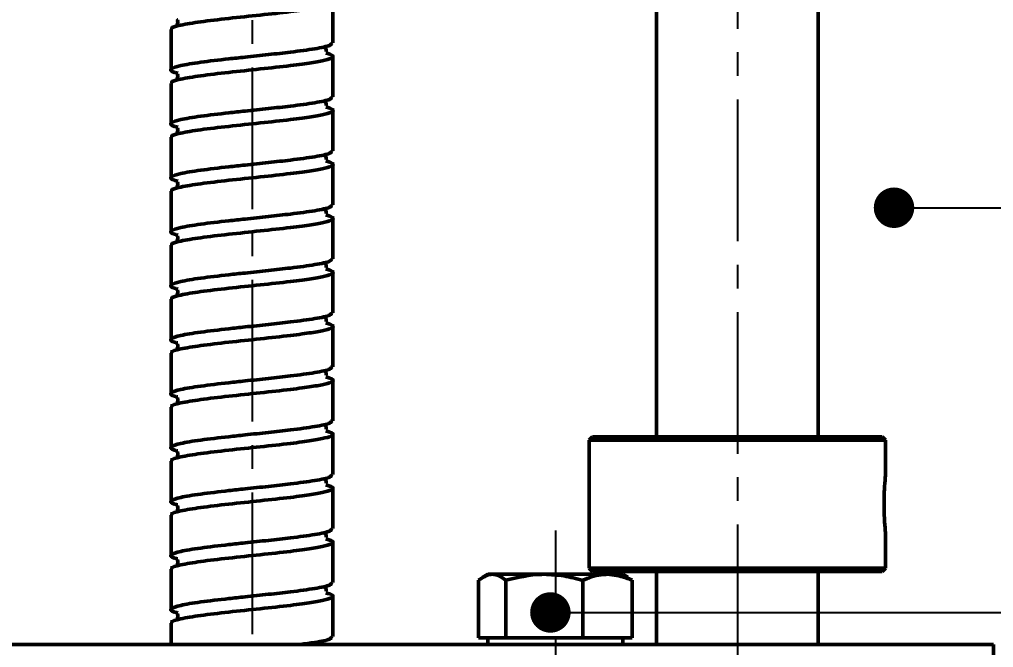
# Model space of a CAD drawing. Header units: millimetres. Extents: x -190 to 12889, y -227 to 3957.
# Drawn here: x 2079.9 to 2152.2, y 1987.8 to 2034.4 of the extents above; entities that cross this region are included whole.
import ezdxf
from ezdxf import colors
from ezdxf.entities.mleader import LeaderData, LeaderLine
from ezdxf.math import Vec2, Vec3

# ---------------------------------------------------------------- set-up
doc = ezdxf.new("R2010")
doc.units = ezdxf.units.MM
doc.header["$LTSCALE"] = 0.7
doc.header["$PDMODE"] = 35
doc.header["$PDSIZE"] = -4
doc.linetypes.add('CENTER2', pattern=[1.125, 0.75, -0.125, 0.125, -0.125])
doc.layers.get('0').update_dxf_attribs({"color": 255})
for name, color, linetype, lineweight in [('AM_5', 10, 'Continuous', 25), ('CON', 7, 'Continuous', 50), ('DIM', 94, 'Continuous', 25)]:
    doc.layers.add(name, color=color, linetype=linetype, lineweight=lineweight)
doc.styles.add('TCVN-7284', font='tcvn+7284-2003r.ttf')
doc.styles.add('TCVN7824', font='tcvn+7284-2003r.ttf', dxfattribs={"height": 3.5})
doc.dimstyles.new('TCVN_ISO-25_RadiusDia', dxfattribs={"dimtxt": 2.5, "dimasz": 2.5, "dimexe": 2, "dimexo": 0, "dimgap": 1, "dimtad": 1, "dimtoh": 1, "dimtxsty": 'TCVN-7284', "dimblk": 'Arrow', "dimcen": 0, "dimclrd": 256, "dimclre": 256, "dimclrt": 256, "dimadec": 0, "dimazin": 0, "dimtfac": 1, "dimtofl": 0, "dimtmove": 1, "dimatfit": 0, "dimldrblk": 'Arrow', "dimfxl": 1, "dimlwd": -1, "dimlwe": -1, "dimarcsym": 0})

# ---------------------------------------------------------------- blocks, each defined once
blk = doc.blocks.new('Arrow')
at = {"layer": 'DIM'}
blk.add_solid([(-1, 0.268), (-1, -0.268), (0, 0)], dxfattribs=at)
blk = doc.blocks.new('*D866')
at = {"layer": 'Defpoints', "color": 0, "ltscale": 0.2, "transparency": 16777216}
for p in [(2084.859, 2135.469), (2019.083, 2003.469), (2071.909, 2003.469)]:
    blk.add_point(p, dxfattribs=at)
at = {"layer": 'DIM', "ltscale": 0.2, "transparency": 16777216}
for p, q in [((2084.859, 2135.469), (2015.083, 2135.469)), ((2019.083, 2130.469), (2019.083, 2008.469)), ((2071.909, 2003.469), (2015.083, 2003.469))]:
    blk.add_line(p, q, dxfattribs=at)
at = {"layer": 'DIM', "ltscale": 0.2, "transparency": 16777216, "xscale": 5.000000000000284, "yscale": 5.000000000000284, "zscale": 5.000000000000284}
for p, rotation in [((2019.083, 2135.469), 90), ((2019.083, 2003.469), 270)]:
    blk.add_blockref('Arrow', p, dxfattribs=dict(at, rotation=rotation))
at = {"layer": 'DIM', "ltscale": 0.2, "transparency": 16777216, "insert": (2014.583, 2069.469), "char_height": 5, "attachment_point": 5, "rotation": 90, "style": 'TCVN-7284'}
blk.add_mtext('132', dxfattribs=at)
blk = doc.blocks.new('_Dot')
at = {"color": 0, "linetype": 'ByBlock', "lineweight": -2}
blk.add_line((-0.5, 0), (-1, 0), dxfattribs=at)
at = {"color": 0, "linetype": 'ByBlock', "const_width": 0.5}
blk.add_lwpolyline([(-0.25, 0, 1), (0.25, 0, 1)], format="xyb", close=True, dxfattribs=at)
blk = doc.blocks.new('*U847')
at = {"layer": 'AM_5', "color": 0, "linetype": 'CENTER2', "ltscale": 20, "transparency": 16777216}
blk.add_line((0, 40.139), (0, -158.428), dxfattribs=at)
blk = doc.blocks.new('*U859')
at = {"layer": 'AM_5', "color": 0, "linetype": 'CENTER2', "ltscale": 10, "transparency": 16777216}
blk.add_line((0, 26.807), (0, -6.35), dxfattribs=at)
blk = doc.blocks.new('*U849')
at = {"layer": 'AM_5', "color": 0, "linetype": 'CENTER2', "ltscale": 20, "transparency": 16777216}
blk.add_line((0, 103.936), (0, -85.115), dxfattribs=at)

msp = doc.modelspace()

# ---------------------------------------------------------------- linework, layer by layer
at = {"color": 7, "linetype": 'Continuous', "lineweight": 25}
msp.add_arc((2122.9881, 1998.4698), 21.125, 356.678934, 3.269753, dxfattribs=at)
at = {"layer": 'CON', "color": 7, "linetype": 'Continuous'}
for p, q in [((2127.1588, 2062.0693), (2127.1588, 2003.4693)), ((2139.1588, 2003.4693), (2139.1588, 2062.0693)), ((2103.1588, 2032.6555), (2103.1588, 2035.6555)), ((2091.1588, 2033.6555), (2091.1588, 2030.6555)), ((2103.1588, 2028.6555), (2103.1588, 2031.6555)), ((2091.1588, 2029.6555), (2091.1588, 2026.6555)), ((2103.1588, 2024.6555), (2103.1588, 2027.6555)), ((2091.1588, 2025.6555), (2091.1588, 2022.6555)), ((2103.1588, 2020.6555), (2103.1588, 2023.6555)), ((2091.1588, 2021.6555), (2091.1588, 2018.6555)), ((2103.1588, 2016.6555), (2103.1588, 2019.6555)), ((2091.1588, 2017.6555), (2091.1588, 2014.6555)), ((2103.1588, 2012.6555), (2103.1588, 2015.6555)), ((2091.1588, 2013.6555), (2091.1588, 2010.6555)), ((2103.1588, 2008.6555), (2103.1588, 2011.6555)), ((2091.1588, 2009.6555), (2091.1588, 2006.6555)), ((2103.1588, 2004.6555), (2103.1588, 2007.6555)), ((2091.1588, 2005.6555), (2091.1588, 2002.6555)), ((2103.1588, 2000.6555), (2103.1588, 2003.6555)), ((2122.4088, 2003.4693), (2122.1588, 2003.2193)), ((2143.9088, 2003.4693), (2122.4088, 2003.4693)), ((2144.1588, 2003.2193), (2143.9088, 2003.4693)), ((2122.1588, 2003.2193), (2122.1588, 1993.7193)), ((2122.1588, 2003.2193), (2144.1588, 2003.2193)), ((2144.1588, 2000.9658), (2144.1588, 2003.2193)), ((2091.1588, 2001.6555), (2091.1588, 1998.6555)), ((2103.1588, 1996.6555), (2103.1588, 1999.6555)), ((2091.1588, 1997.6555), (2091.1588, 1994.6555)), ((2103.1588, 1992.6555), (2103.1588, 1995.6555)), ((2144.1588, 1993.7193), (2144.1588, 1995.9695)), ((2091.1588, 1993.6555), (2091.1588, 1990.6555)), ((2122.1588, 1993.7193), (2122.4088, 1993.4693)), ((2144.1588, 1993.7193), (2122.1588, 1993.7193)), ((2122.4088, 1993.4693), (2143.9088, 1993.4693)), ((2127.1588, 1993.4693), (2127.1588, 1988.0693)), ((2139.1588, 1988.0693), (2139.1588, 1993.4693)), ((2143.9088, 1993.4693), (2144.1588, 1993.7193)), ((2113.9636, 1988.5693), (2113.9636, 1992.8227)), ((2114.6588, 1993.2693), (2114.2822, 1993.0519)), ((2114.6588, 1993.2693), (2114.977, 1993.2693)), ((2114.977, 1993.2693), (2118.8381, 1993.2693)), ((2115.9905, 1988.5693), (2115.9905, 1992.8227)), ((2118.8381, 1993.2693), (2123.5198, 1993.2693)), ((2121.6857, 1988.5693), (2121.6857, 1992.8227)), ((2123.5198, 1993.2693), (2124.6588, 1993.2693)), ((2125.0353, 1993.0519), (2124.6588, 1993.2693)), ((2124.9996, 1992.9899), (2125.354, 1992.8227)), ((2125.354, 1988.5693), (2125.354, 1992.8227)), ((2103.1588, 1988.6555), (2103.1588, 1991.6555)), ((2091.1588, 1989.6555), (2091.1588, 1988.0693)), ((2113.9636, 1988.5693), (2114.977, 1988.5693)), ((2114.6588, 1988.5693), (2114.6588, 1988.0693)), ((2114.977, 1988.5693), (2115.9905, 1988.5693)), ((2115.9905, 1988.5693), (2118.8381, 1988.5693)), ((2118.8381, 1988.5693), (2121.6857, 1988.5693)), ((2121.6857, 1988.5693), (2123.5198, 1988.5693)), ((2123.5198, 1988.5693), (2125.354, 1988.5693)), ((2124.6588, 1988.0693), (2124.6588, 1988.5693)), ((2042.1588, 1988.0693), (2152.1588, 1988.0693)), ((2152.1588, 1988.0693), (2152.1588, 1978.0693))]:
    msp.add_line(p, q, dxfattribs=at)
for points, knots in [([(2091.2472, 2033.6555), (2091.2209, 2033.6772), (2091.093, 2033.7823), (2091.7849, 2033.9693), (2093.256, 2034.2182), (2095.3948, 2034.4693), (2097.7817, 2034.7207), (2099.6579, 2034.9228), (2101.1115, 2035.1089), (2102.2021, 2035.2737), (2103.0571, 2035.4875), (2103.325, 2035.6978), (2102.8345, 2035.8411), (2102.6285, 2035.9013)], [0, 0, 0, 0, 0.0287778, 0.1398438, 0.2509098, 0.3622979, 0.4736861, 0.5847521, 0.6341894, 0.7208894, 0.807893, 0.9192811, 1, 1, 1, 1]), ([(2091.6516, 2034.3615), (2091.6454, 2034.3619), (2091.6084, 2034.3647), (2091.7221, 2034.1891), (2091.5499, 2033.9471), (2091.6492, 2033.9666), (2091.6616, 2033.9691)], [0, 0, 0, 0, 0.0599513, 0.3578022, 0.9200699, 1, 1, 1, 1]), ([(2091.6544, 2030.4138), (2091.5683, 2030.4323), (2091.0928, 2030.5345), (2091.0779, 2030.7205), (2091.7282, 2030.9694), (2093.2703, 2031.2178), (2095.0573, 2031.4305), (2096.8068, 2031.617), (2098.3927, 2031.7856), (2100.24, 2031.9906), (2101.9109, 2032.2182), (2103.0237, 2032.4478), (2103.0564, 2032.5935), (2103.0703, 2032.6555)], [0, 0, 0, 0, 0.0246942, 0.1363265, 0.247636, 0.3589455, 0.4705778, 0.5291054, 0.611809, 0.6942668, 0.8055762, 0.9172086, 1, 1, 1, 1]), ([(2091.2472, 2029.6555), (2091.2209, 2029.6772), (2091.093, 2029.7823), (2091.7849, 2029.9693), (2093.256, 2030.2182), (2095.3948, 2030.4693), (2097.7817, 2030.7207), (2099.6579, 2030.9228), (2101.1115, 2031.1089), (2102.2021, 2031.2737), (2103.0571, 2031.4875), (2103.325, 2031.6978), (2102.8345, 2031.8411), (2102.6285, 2031.9013)], [0, 0, 0, 0, 0.0287778, 0.1398438, 0.2509098, 0.3622979, 0.4736861, 0.5847521, 0.6341894, 0.7208894, 0.807893, 0.9192811, 1, 1, 1, 1]), ([(2102.6348, 2031.9973), (2102.6501, 2032.0084), (2102.6927, 2032.0393), (2102.6425, 2032.2915), (2102.5565, 2032.3102), (2102.5527, 2032.311)], [0, 0, 0, 0, 0.3497734, 0.9712388, 1, 1, 1, 1]), ([(2091.6516, 2030.3615), (2091.6454, 2030.3619), (2091.6084, 2030.3647), (2091.7221, 2030.1891), (2091.5499, 2029.9471), (2091.6492, 2029.9666), (2091.6616, 2029.9691)], [0, 0, 0, 0, 0.0599513, 0.3578022, 0.9200699, 1, 1, 1, 1]), ([(2091.6544, 2026.4138), (2091.5683, 2026.4323), (2091.0928, 2026.5345), (2091.0779, 2026.7205), (2091.7282, 2026.9694), (2093.2703, 2027.2178), (2095.0573, 2027.4305), (2096.8068, 2027.617), (2098.3927, 2027.7856), (2100.24, 2027.9906), (2101.9109, 2028.2182), (2103.0237, 2028.4478), (2103.0564, 2028.5935), (2103.0703, 2028.6555)], [0, 0, 0, 0, 0.0246942, 0.1363265, 0.247636, 0.3589455, 0.4705778, 0.5291054, 0.611809, 0.6942668, 0.8055762, 0.9172086, 1, 1, 1, 1]), ([(2102.6348, 2027.9973), (2102.6501, 2028.0084), (2102.6927, 2028.0393), (2102.6425, 2028.2915), (2102.5565, 2028.3102), (2102.5527, 2028.311)], [0, 0, 0, 0, 0.3497734, 0.9712388, 1, 1, 1, 1]), ([(2091.2472, 2025.6555), (2091.2209, 2025.6772), (2091.093, 2025.7823), (2091.7849, 2025.9693), (2093.256, 2026.2182), (2095.3948, 2026.4693), (2097.7817, 2026.7207), (2099.6579, 2026.9228), (2101.1115, 2027.1089), (2102.2021, 2027.2737), (2103.0571, 2027.4875), (2103.325, 2027.6978), (2102.8345, 2027.8411), (2102.6285, 2027.9013)], [0, 0, 0, 0, 0.0287778, 0.1398438, 0.2509098, 0.3622979, 0.4736861, 0.5847521, 0.6341894, 0.7208894, 0.807893, 0.9192811, 1, 1, 1, 1]), ([(2091.6516, 2026.3615), (2091.6454, 2026.3619), (2091.6084, 2026.3647), (2091.7221, 2026.1891), (2091.5499, 2025.9471), (2091.6492, 2025.9666), (2091.6616, 2025.9691)], [0, 0, 0, 0, 0.0599513, 0.3578022, 0.9200699, 1, 1, 1, 1]), ([(2091.6544, 2022.4138), (2091.5683, 2022.4323), (2091.0928, 2022.5345), (2091.0779, 2022.7205), (2091.7282, 2022.9694), (2093.2703, 2023.2178), (2095.0573, 2023.4305), (2096.8068, 2023.617), (2098.3927, 2023.7856), (2100.24, 2023.9906), (2101.9109, 2024.2182), (2103.0237, 2024.4478), (2103.0564, 2024.5935), (2103.0703, 2024.6555)], [0, 0, 0, 0, 0.0246942, 0.1363265, 0.247636, 0.3589455, 0.4705778, 0.5291054, 0.611809, 0.6942668, 0.8055762, 0.9172086, 1, 1, 1, 1]), ([(2091.2472, 2021.6555), (2091.2209, 2021.6772), (2091.093, 2021.7823), (2091.7849, 2021.9693), (2093.256, 2022.2182), (2095.3948, 2022.4693), (2097.7817, 2022.7207), (2099.6579, 2022.9228), (2101.1115, 2023.1089), (2102.2021, 2023.2737), (2103.0571, 2023.4875), (2103.325, 2023.6978), (2102.8345, 2023.8411), (2102.6285, 2023.9013)], [0, 0, 0, 0, 0.0287778, 0.1398438, 0.2509098, 0.3622979, 0.4736861, 0.5847521, 0.6341894, 0.7208894, 0.807893, 0.9192811, 1, 1, 1, 1]), ([(2102.6348, 2023.9973), (2102.6501, 2024.0084), (2102.6927, 2024.0393), (2102.6425, 2024.2915), (2102.5565, 2024.3102), (2102.5527, 2024.311)], [0, 0, 0, 0, 0.3497734, 0.9712388, 1, 1, 1, 1]), ([(2091.6516, 2022.3615), (2091.6454, 2022.3619), (2091.6084, 2022.3647), (2091.7221, 2022.1891), (2091.5499, 2021.9471), (2091.6492, 2021.9666), (2091.6616, 2021.9691)], [0, 0, 0, 0, 0.0599513, 0.3578022, 0.9200699, 1, 1, 1, 1]), ([(2091.6544, 2018.4138), (2091.5683, 2018.4323), (2091.0928, 2018.5345), (2091.0779, 2018.7205), (2091.7282, 2018.9694), (2093.2703, 2019.2178), (2095.0573, 2019.4305), (2096.8068, 2019.617), (2098.3927, 2019.7856), (2100.24, 2019.9906), (2101.9109, 2020.2182), (2103.0237, 2020.4478), (2103.0564, 2020.5935), (2103.0703, 2020.6555)], [0, 0, 0, 0, 0.0246942, 0.1363265, 0.247636, 0.3589455, 0.4705778, 0.5291054, 0.611809, 0.6942668, 0.8055762, 0.9172086, 1, 1, 1, 1]), ([(2102.6348, 2019.9973), (2102.6501, 2020.0084), (2102.6927, 2020.0393), (2102.6425, 2020.2915), (2102.5565, 2020.3102), (2102.5527, 2020.311)], [0, 0, 0, 0, 0.3497734, 0.9712388, 1, 1, 1, 1]), ([(2091.2472, 2017.6555), (2091.2209, 2017.6772), (2091.093, 2017.7823), (2091.7849, 2017.9693), (2093.256, 2018.2182), (2095.3948, 2018.4693), (2097.7817, 2018.7207), (2099.6579, 2018.9228), (2101.1115, 2019.1089), (2102.2021, 2019.2737), (2103.0571, 2019.4875), (2103.325, 2019.6978), (2102.8345, 2019.8411), (2102.6285, 2019.9013)], [0, 0, 0, 0, 0.0287778, 0.1398438, 0.2509098, 0.3622979, 0.4736861, 0.5847521, 0.6341894, 0.7208894, 0.807893, 0.9192811, 1, 1, 1, 1]), ([(2091.6516, 2018.3615), (2091.6454, 2018.3619), (2091.6084, 2018.3647), (2091.7221, 2018.1891), (2091.5499, 2017.9471), (2091.6492, 2017.9666), (2091.6616, 2017.9691)], [0, 0, 0, 0, 0.0599513, 0.3578022, 0.9200699, 1, 1, 1, 1]), ([(2091.6544, 2014.4138), (2091.5683, 2014.4323), (2091.0928, 2014.5345), (2091.0779, 2014.7205), (2091.7282, 2014.9694), (2093.2703, 2015.2178), (2095.0573, 2015.4305), (2096.8068, 2015.617), (2098.3927, 2015.7856), (2100.24, 2015.9906), (2101.9109, 2016.2182), (2103.0237, 2016.4478), (2103.0564, 2016.5935), (2103.0703, 2016.6555)], [0, 0, 0, 0, 0.0246942, 0.1363265, 0.247636, 0.3589455, 0.4705778, 0.5291054, 0.611809, 0.6942668, 0.8055762, 0.9172086, 1, 1, 1, 1]), ([(2091.2472, 2013.6555), (2091.2209, 2013.6772), (2091.093, 2013.7823), (2091.7849, 2013.9693), (2093.256, 2014.2182), (2095.3948, 2014.4693), (2097.7817, 2014.7207), (2099.6579, 2014.9228), (2101.1115, 2015.1089), (2102.2021, 2015.2737), (2103.0571, 2015.4875), (2103.325, 2015.6978), (2102.8345, 2015.8411), (2102.6285, 2015.9013)], [0, 0, 0, 0, 0.0287778, 0.1398438, 0.2509098, 0.3622979, 0.4736861, 0.5847521, 0.6341894, 0.7208894, 0.807893, 0.9192811, 1, 1, 1, 1]), ([(2102.6348, 2015.9973), (2102.6501, 2016.0084), (2102.6927, 2016.0393), (2102.6425, 2016.2915), (2102.5565, 2016.3102), (2102.5527, 2016.311)], [0, 0, 0, 0, 0.3497734, 0.9712388, 1, 1, 1, 1]), ([(2091.6516, 2014.3615), (2091.6454, 2014.3619), (2091.6084, 2014.3647), (2091.7221, 2014.1891), (2091.5499, 2013.9471), (2091.6492, 2013.9666), (2091.6616, 2013.9691)], [0, 0, 0, 0, 0.0599513, 0.3578022, 0.9200699, 1, 1, 1, 1]), ([(2091.6544, 2010.4138), (2091.5683, 2010.4323), (2091.0928, 2010.5345), (2091.0779, 2010.7205), (2091.7282, 2010.9694), (2093.2703, 2011.2178), (2095.0573, 2011.4305), (2096.8068, 2011.617), (2098.3927, 2011.7856), (2100.24, 2011.9906), (2101.9109, 2012.2182), (2103.0237, 2012.4478), (2103.0564, 2012.5935), (2103.0703, 2012.6555)], [0, 0, 0, 0, 0.0246942, 0.1363265, 0.247636, 0.3589455, 0.4705778, 0.5291054, 0.611809, 0.6942668, 0.8055762, 0.9172086, 1, 1, 1, 1]), ([(2102.6348, 2011.9973), (2102.6501, 2012.0084), (2102.6927, 2012.0393), (2102.6425, 2012.2915), (2102.5565, 2012.3102), (2102.5527, 2012.311)], [0, 0, 0, 0, 0.3497734, 0.9712388, 1, 1, 1, 1]), ([(2091.2472, 2009.6555), (2091.2209, 2009.6772), (2091.093, 2009.7823), (2091.7849, 2009.9693), (2093.256, 2010.2182), (2095.3948, 2010.4693), (2097.7817, 2010.7207), (2099.6579, 2010.9228), (2101.1115, 2011.1089), (2102.2021, 2011.2737), (2103.0571, 2011.4875), (2103.325, 2011.6978), (2102.8345, 2011.8411), (2102.6285, 2011.9013)], [0, 0, 0, 0, 0.02877782, 0.1398438, 0.25090978, 0.36229793, 0.47368607, 0.58475206, 0.63418935, 0.72088944, 0.807893, 0.91928114, 1, 1, 1, 1]), ([(2091.6516, 2010.3615), (2091.6454, 2010.3619), (2091.6084, 2010.3647), (2091.7221, 2010.1891), (2091.5499, 2009.9471), (2091.6492, 2009.9666), (2091.6616, 2009.9691)], [0, 0, 0, 0, 0.0599513, 0.3578022, 0.9200699, 1, 1, 1, 1]), ([(2091.6544, 2006.4138), (2091.5683, 2006.4323), (2091.0928, 2006.5345), (2091.0779, 2006.7205), (2091.7282, 2006.9694), (2093.2703, 2007.2178), (2095.0573, 2007.4305), (2096.8068, 2007.617), (2098.3927, 2007.7856), (2100.24, 2007.9906), (2101.9109, 2008.2182), (2103.0237, 2008.4478), (2103.0564, 2008.5935), (2103.0703, 2008.6555)], [0, 0, 0, 0, 0.02469418, 0.13632653, 0.247636, 0.35894547, 0.47057781, 0.52910544, 0.61180902, 0.69426675, 0.80557622, 0.91720857, 1, 1, 1, 1]), ([(2091.2472, 2005.6555), (2091.2209, 2005.6772), (2091.093, 2005.7823), (2091.7849, 2005.9693), (2093.256, 2006.2182), (2095.3948, 2006.4693), (2097.7817, 2006.7207), (2099.6579, 2006.9228), (2101.1115, 2007.1089), (2102.2021, 2007.2737), (2103.0571, 2007.4875), (2103.325, 2007.6978), (2102.8345, 2007.8411), (2102.6285, 2007.9013)], [0, 0, 0, 0, 0.0287778, 0.1398438, 0.2509098, 0.3622979, 0.4736861, 0.5847521, 0.6341894, 0.7208894, 0.807893, 0.9192811, 1, 1, 1, 1]), ([(2102.6348, 2007.9973), (2102.6501, 2008.0084), (2102.6927, 2008.0393), (2102.6425, 2008.2915), (2102.5565, 2008.3102), (2102.5527, 2008.311)], [0, 0, 0, 0, 0.3497734, 0.9712388, 1, 1, 1, 1]), ([(2091.6516, 2006.3615), (2091.6454, 2006.3619), (2091.6084, 2006.3647), (2091.7221, 2006.1891), (2091.5499, 2005.9471), (2091.6492, 2005.9666), (2091.6616, 2005.9691)], [0, 0, 0, 0, 0.0599513, 0.3578022, 0.9200699, 1, 1, 1, 1]), ([(2091.6544, 2002.4138), (2091.5683, 2002.4323), (2091.0928, 2002.5345), (2091.0779, 2002.7205), (2091.7282, 2002.9694), (2093.2703, 2003.2178), (2095.0573, 2003.4305), (2096.8068, 2003.617), (2098.3927, 2003.7856), (2100.24, 2003.9906), (2101.9109, 2004.2182), (2103.0237, 2004.4478), (2103.0564, 2004.5935), (2103.0703, 2004.6555)], [0, 0, 0, 0, 0.0246942, 0.1363265, 0.247636, 0.3589455, 0.4705778, 0.5291054, 0.611809, 0.6942668, 0.8055762, 0.9172086, 1, 1, 1, 1]), ([(2102.6348, 2003.9973), (2102.6501, 2004.0084), (2102.6927, 2004.0393), (2102.6425, 2004.2915), (2102.5565, 2004.3102), (2102.5527, 2004.311)], [0, 0, 0, 0, 0.3497734, 0.9712388, 1, 1, 1, 1]), ([(2091.2472, 2001.6555), (2091.2209, 2001.6772), (2091.093, 2001.7823), (2091.7849, 2001.9693), (2093.256, 2002.2182), (2095.3948, 2002.4693), (2097.7817, 2002.7207), (2099.6579, 2002.9228), (2101.1115, 2003.1089), (2102.2021, 2003.2737), (2103.0571, 2003.4875), (2103.325, 2003.6978), (2102.8345, 2003.8411), (2102.6285, 2003.9013)], [0, 0, 0, 0, 0.0287778, 0.1398438, 0.2509098, 0.3622979, 0.4736861, 0.5847521, 0.6341894, 0.7208894, 0.807893, 0.9192811, 1, 1, 1, 1]), ([(2091.6516, 2002.3615), (2091.6454, 2002.3619), (2091.6084, 2002.3647), (2091.7221, 2002.1891), (2091.5499, 2001.9471), (2091.6492, 2001.9666), (2091.6616, 2001.9691)], [0, 0, 0, 0, 0.0599513, 0.3578022, 0.9200699, 1, 1, 1, 1]), ([(2091.6544, 1998.4138), (2091.5683, 1998.4323), (2091.0928, 1998.5345), (2091.0779, 1998.7205), (2091.7282, 1998.9694), (2093.2703, 1999.2178), (2095.0573, 1999.4305), (2096.8068, 1999.617), (2098.3927, 1999.7856), (2100.24, 1999.9906), (2101.9109, 2000.2182), (2103.0237, 2000.4478), (2103.0564, 2000.5935), (2103.0703, 2000.6555)], [0, 0, 0, 0, 0.02469418, 0.13632653, 0.247636, 0.35894547, 0.47057781, 0.52910544, 0.61180902, 0.69426675, 0.80557622, 0.91720857, 1, 1, 1, 1]), ([(2144.1556, 2000.9658), (2144.1493, 2000.8072), (2144.1359, 2000.4729), (2144.0717, 1999.7048), (2144.0412, 1999.0154), (2144.0299, 1998.288), (2144.0589, 1997.3883), (2144.1357, 1996.4671), (2144.1493, 1996.1305), (2144.1557, 1995.9695)], [0, 0, 0, 0, 0.1555713, 0.3279137, 0.4143391, 0.4998271, 0.6726877, 0.8433423, 1, 1, 1, 1]), ([(2091.2472, 1997.6555), (2091.2209, 1997.6772), (2091.093, 1997.7823), (2091.7849, 1997.9693), (2093.256, 1998.2182), (2095.3948, 1998.4693), (2097.7817, 1998.7207), (2099.6579, 1998.9228), (2101.1115, 1999.1089), (2102.2021, 1999.2737), (2103.0571, 1999.4875), (2103.325, 1999.6978), (2102.8345, 1999.8411), (2102.6285, 1999.9013)], [0, 0, 0, 0, 0.0287778, 0.1398438, 0.2509098, 0.3622979, 0.4736861, 0.5847521, 0.6341894, 0.7208894, 0.807893, 0.9192811, 1, 1, 1, 1]), ([(2102.6348, 1999.9973), (2102.6501, 2000.0084), (2102.6927, 2000.0393), (2102.6425, 2000.2915), (2102.5565, 2000.3102), (2102.5527, 2000.311)], [0, 0, 0, 0, 0.3497734, 0.9712388, 1, 1, 1, 1]), ([(2091.6516, 1998.3615), (2091.6454, 1998.3619), (2091.6084, 1998.3647), (2091.7221, 1998.1891), (2091.5499, 1997.9471), (2091.6492, 1997.9666), (2091.6616, 1997.9691)], [0, 0, 0, 0, 0.0599513, 0.3578022, 0.9200699, 1, 1, 1, 1]), ([(2091.6544, 1994.4138), (2091.5683, 1994.4323), (2091.0928, 1994.5345), (2091.0779, 1994.7205), (2091.7282, 1994.9694), (2093.2703, 1995.2178), (2095.0573, 1995.4305), (2096.8068, 1995.617), (2098.3927, 1995.7856), (2100.24, 1995.9906), (2101.9109, 1996.2182), (2103.0237, 1996.4478), (2103.0564, 1996.5935), (2103.0703, 1996.6555)], [0, 0, 0, 0, 0.0246942, 0.1363265, 0.247636, 0.3589455, 0.4705778, 0.5291054, 0.611809, 0.6942668, 0.8055762, 0.9172086, 1, 1, 1, 1]), ([(2102.6348, 1995.9973), (2102.6501, 1996.0084), (2102.6927, 1996.0393), (2102.6425, 1996.2915), (2102.5565, 1996.3102), (2102.5527, 1996.311)], [0, 0, 0, 0, 0.3497734, 0.9712388, 1, 1, 1, 1]), ([(2091.2472, 1993.6555), (2091.2209, 1993.6772), (2091.093, 1993.7823), (2091.7849, 1993.9693), (2093.256, 1994.2182), (2095.3948, 1994.4693), (2097.7817, 1994.7207), (2099.6579, 1994.9228), (2101.1115, 1995.1089), (2102.2021, 1995.2737), (2103.0571, 1995.4875), (2103.325, 1995.6978), (2102.8345, 1995.8411), (2102.6285, 1995.9013)], [0, 0, 0, 0, 0.02877782, 0.1398438, 0.25090978, 0.36229793, 0.47368607, 0.58475206, 0.63418935, 0.72088944, 0.807893, 0.91928114, 1, 1, 1, 1]), ([(2091.6516, 1994.3615), (2091.6454, 1994.3619), (2091.6084, 1994.3647), (2091.7221, 1994.1891), (2091.5499, 1993.9471), (2091.6492, 1993.9666), (2091.6616, 1993.9691)], [0, 0, 0, 0, 0.0599513, 0.3578022, 0.9200699, 1, 1, 1, 1]), ([(2091.6544, 1990.4138), (2091.5683, 1990.4323), (2091.0928, 1990.5345), (2091.0779, 1990.7205), (2091.7282, 1990.9694), (2093.2703, 1991.2178), (2095.0573, 1991.4305), (2096.8068, 1991.617), (2098.3927, 1991.7856), (2100.24, 1991.9906), (2101.9109, 1992.2182), (2103.0237, 1992.4478), (2103.0564, 1992.5935), (2103.0703, 1992.6555)], [0, 0, 0, 0, 0.0246942, 0.1363265, 0.247636, 0.3589455, 0.4705778, 0.5291054, 0.611809, 0.6942668, 0.8055762, 0.9172086, 1, 1, 1, 1]), ([(2114.977, 1993.2693), (2114.953, 1993.2689), (2114.6108, 1993.2625), (2114.2754, 1993.0346), (2113.9636, 1992.8227)], [0, 0, 0, 0, 0.0702006, 1, 1, 1, 1]), ([(2115.9905, 1992.8227), (2115.8259, 1992.9476), (2115.4937, 1993.1995), (2115.1503, 1993.2459), (2114.977, 1993.2693)], [0, 0, 0, 0, 0.495458, 1, 1, 1, 1]), ([(2118.8381, 1993.2693), (2118.7706, 1993.2689), (2117.809, 1993.2625), (2116.8667, 1993.0346), (2115.9905, 1992.8227)], [0, 0, 0, 0, 0.0702006, 1, 1, 1, 1]), ([(2121.6857, 1992.8227), (2121.2232, 1992.9476), (2120.2898, 1993.1995), (2119.3249, 1993.2459), (2118.8381, 1993.2693)], [0, 0, 0, 0, 0.495458, 1, 1, 1, 1]), ([(2123.5198, 1993.2693), (2123.353, 1993.2627), (2122.7322, 1993.238), (2122.1278, 1992.9982), (2121.6857, 1992.8227)], [0, 0, 0, 0, 0.26863361, 1, 1, 1, 1]), ([(2125.354, 1992.8227), (2125.2, 1992.8902), (2124.6021, 1993.1519), (2123.981, 1993.2193), (2123.5198, 1993.2693)], [0, 0, 0, 0, 0.2575513, 1, 1, 1, 1]), ([(2091.2472, 1989.6555), (2091.2209, 1989.6772), (2091.093, 1989.7823), (2091.7849, 1989.9693), (2093.256, 1990.2182), (2095.3948, 1990.4693), (2097.7817, 1990.7207), (2099.6579, 1990.9228), (2101.1115, 1991.1089), (2102.2021, 1991.2737), (2103.0571, 1991.4875), (2103.325, 1991.6978), (2102.8345, 1991.8411), (2102.6285, 1991.9013)], [0, 0, 0, 0, 0.0287778, 0.1398438, 0.2509098, 0.3622979, 0.4736861, 0.5847521, 0.6341894, 0.7208894, 0.807893, 0.9192811, 1, 1, 1, 1]), ([(2102.6348, 1991.9973), (2102.6501, 1992.0084), (2102.6927, 1992.0393), (2102.6425, 1992.2915), (2102.5565, 1992.3102), (2102.5527, 1992.311)], [0, 0, 0, 0, 0.34977343, 0.97123877, 1, 1, 1, 1]), ([(2091.6516, 1990.3615), (2091.6454, 1990.3619), (2091.6084, 1990.3647), (2091.7221, 1990.1891), (2091.5499, 1989.9471), (2091.6492, 1989.9666), (2091.6616, 1989.9691)], [0, 0, 0, 0, 0.05995135, 0.35780222, 0.92006991, 1, 1, 1, 1]), ([(2100.7289, 1988.0693), (2101.1071, 1988.1189), (2102.1191, 1988.2516), (2103.014, 1988.4478), (2103.0535, 1988.5935), (2103.0703, 1988.6555)], [0, 0, 0, 0, 0.2551285, 0.6828115, 1, 1, 1, 1])]:
    msp.add_open_spline(points, degree=3, knots=knots, dxfattribs=at)

# ---------------------------------------------------------------- block references
at = {"layer": 'AM_5', "linetype": 'CENTER2', "ltscale": 20}
for name, p in [('*U847', (2133.1588, 2130.0693)), ('*U849', (2097.1588, 2037.1555))]:
    msp.add_blockref(name, p, dxfattribs=at)
at = {"layer": 'AM_5', "linetype": 'CENTER2', "ltscale": 10}
msp.add_blockref('*U859', (2119.6588, 1969.7193), dxfattribs=at)

# ---------------------------------------------------------------- dimensions: what is measured, and where the dimension line sits
at = {"layer": 'DIM', "ltscale": 0.2}
dim = msp.add_linear_dim(base=(2019.0832, 2003.4693), p1=(2084.8588, 2135.4693), p2=(2071.9088, 2003.4693), angle=90, dimstyle='TCVN_ISO-25_RadiusDia', override={"dimscale": 2, "dimtmove": 1}, dxfattribs=at)
dim.commit()
dim.dimension.update_dxf_attribs({"geometry": '*D866', "text_midpoint": (2014.5832, 2069.4693)})

# ---------------------------------------------------------------- leaders
at = {"layer": 'AM_5', "ltscale": 0.2}
ml = msp.add_multileader_mtext('Standard', dxfattribs=at)
ml.set_content('2', color=256, style='TCVN7824')
ml.set_leader_properties()
ml.set_arrow_properties(name='DOT')
ml.build(insert=Vec2(0, 0))
ml.multileader.update_dxf_attribs({"text_left_attachment_type": 6, "text_right_attachment_type": 6, "dogleg_length": 0.36, "arrow_head_size": 3})
ctx = ml.context
ctx.base_point, ctx.char_height, ctx.arrow_head_size, ctx.plane_origin = Vec3(2198.1696, 2020.4384), 5, 3, Vec3(2144.7785, 2020.4384)
ctx.left_attachment, ctx.right_attachment, ctx.text_align_type = 6, 6, 2
notes = []
notes.append((ctx, [(0, (1, 1, 0), (2197.8096, 2020.4384), (1, 0), 0.36, [(0, [(2144.7785, 2020.4384)], 0, [])])]))
ctx.mtext.insert, ctx.mtext.alignment, ctx.mtext.flow_direction = Vec3(2202.6696, 2026.4384), 3, 5
ml = msp.add_multileader_mtext('Standard', dxfattribs=at)
ml.set_content('1', color=256, style='TCVN7824')
ml.set_leader_properties()
ml.set_arrow_properties(name='DOT')
ml.build(insert=Vec2(0, 0))
ml.multileader.update_dxf_attribs({"text_left_attachment_type": 6, "text_right_attachment_type": 6, "dogleg_length": 0.36, "arrow_head_size": 3})
ctx = ml.context
ctx.base_point, ctx.char_height, ctx.arrow_head_size, ctx.plane_origin = Vec3(2198.1696, 1990.4412), 5, 3, Vec3(2119.2901, 1990.4412)
ctx.left_attachment, ctx.right_attachment, ctx.text_align_type = 6, 6, 2
notes.append((ctx, [(0, (1, 1, 0), (2197.8096, 1990.4412), (1, 0), 0.36, [(0, [(2119.2901, 1990.4412)], 0, [])])]))
ctx.mtext.insert, ctx.mtext.alignment, ctx.mtext.flow_direction = Vec3(2201.6696, 1996.4412), 3, 5
for ctx, leaders in notes:
    for number, flags, end, landing, length, lines in leaders:
        leader = LeaderData()
        leader.index, (leader.has_last_leader_line, leader.has_dogleg_vector, leader.attachment_direction) = number, flags
        leader.last_leader_point, leader.dogleg_vector, leader.dogleg_length = Vec3(end), Vec3(landing), length
        for number, points, colour, breaks in lines:
            line = LeaderLine()
            line.index, line.vertices, line.color, line.breaks = number, Vec3.list(points), colors.encode_raw_color(colour), breaks
            leader.lines.append(line)
        ctx.leaders.append(leader)

doc.saveas('drawing.dxf')
